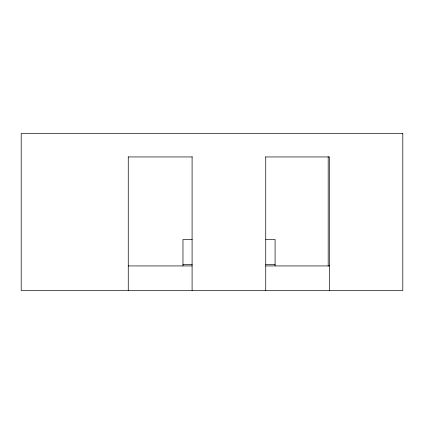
<?xml version="1.0" encoding="UTF-8"?>
<svg xmlns="http://www.w3.org/2000/svg" width="424" height="424" viewBox="0 0 424 424"><rect width="100%" height="100%" fill="white"/><g stroke="black" fill="none" stroke-linecap="round" stroke-linejoin="round"><path stroke-width="0.64" d="M128.165 156.949L192.353 156.949M265.466 156.949L329.591 156.949L329.575 290.53M192.183 239.486L182.972 239.486L182.972 265.933M265.869 239.486L275.075 239.486L275.075 265.933M182.972 264.327L192.183 264.327M265.869 264.327L275.075 264.327M128.26 265.933L192.183 265.933M265.737 265.933L329.575 265.933M328.187 156.567L328.187 266.113M265.737 156.949L265.737 290.53M192.093 156.949L192.093 290.53M128.26 156.949L128.26 290.53M402.8 133.47L21.2 133.47L21.2 290.53L402.8 290.53L402.8 133.47"/></g></svg>
